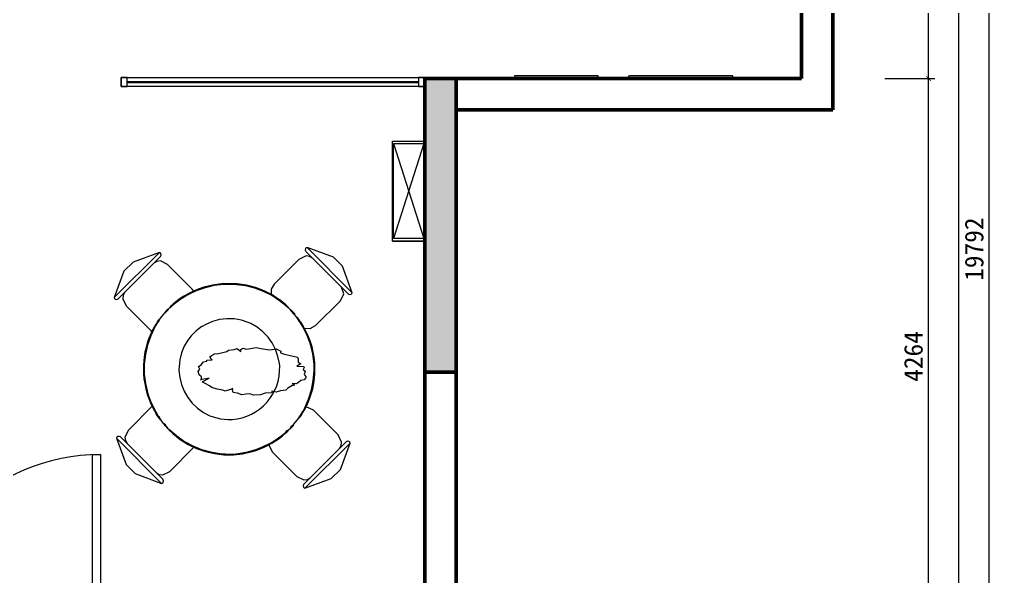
# Model space of a CAD drawing. Header units: millimetres. Extents: x 0 to 37800, y -37845 to -6163.
# Drawn here: x 21469 to 28956, y -27007 to -22735 of the extents above; entities that cross this region are included whole.
import ezdxf

# ---------------------------------------------------------------- set-up
doc = ezdxf.new("R2010")
doc.units = ezdxf.units.MM
doc.layers.get('0').update_dxf_attribs({"lineweight": 13})
for name, color, linetype, lineweight in [('BS-承重墙柱', 7, 'Continuous', 50), ('BS-非承重墙', 7, 'Continuous', 50), ('DS-活动家具', 4, 'Continuous', 13), ('DS-绿化陈设', 4, 'Continuous', 9), ('DS-门窗', 7, 'Continuous', 13)]:
    doc.layers.add(name, color=color, linetype=linetype, lineweight=lineweight)
doc.layers.add('SH-尺寸标注', color=32, linetype='Continuous')
doc.styles.get("Standard").update_dxf_attribs({"font": 'SimSun.ttf'})
doc.dimstyles.new('D_20_2.35', dxfattribs={"dimtxt": 142.857143, "dimasz": 35.714286, "dimexe": 47.619048, "dimexo": 0, "dimgap": 0, "dimtad": 1, "dimdec": 0, "dimzin": 1, "dimdsep": 46, "dimtxsty": 'Standard', "dimblk": 'ARCHTICK', "dimcen": 0.09, "dimdle": 47.619048, "dimclrd": 252, "dimclre": 252, "dimclrt": 134, "dimadec": 0, "dimazin": 0, "dimtfac": 1, "dimtdec": 4, "dimtix": 1, "dimtmove": 2, "dimatfit": 3, "dimfxl": 335.714273, "dimfxlon": 1, "dimtolj": 1, "dimtzin": 0, "dimlwd": 9, "dimlwe": 9, "dimarcsym": 0})

# ---------------------------------------------------------------- blocks, each defined once
blk = doc.blocks.new('LEGEND_78e7af383d2f557740fd4896790c6938_b40ae2e8a7f14df7972a8e25c41493357e8eeb8a-4a9d-4dd5-9151-a6085ca027bb')
at = {"layer": 'DS-活动家具', "color": 143, "linetype": 'Continuous', "ltscale": 2}
for p, q in [((197.3, 415.9), (280.6, 415.9)), ((45.7, 331.9), (432.1, 331.9)), ((49.9, 275.2), (49.9, 90.2)), ((427.9, 275.2), (427.9, 92.4))]:
    blk.add_line(p, q, dxfattribs=at)
at = {"layer": 'DS-活动家具', "color": 143, "linetype": 'Continuous', "ltscale": 2, "flags": 128}
for points in [[(197.3, 415.9), (32.5, 351.9)], [(445.3, 351.9), (280.6, 415.9)], [(32.5, 351.9), (29.8, 347.4), (30.2, 342.3)], [(30.2, 342.3), (36.4, 334.8), (45.7, 331.9)], [(445.3, 351.9), (32.5, 351.9)], [(106.6, 331.9), (84.9, 327.6), (66.5, 315.3), (49.9, 275.2)], [(427.9, 275.2), (411.3, 315.3), (392.9, 327.6), (371.2, 331.9)], [(432.1, 331.9), (441.4, 334.8), (447.6, 342.3)], [(447.6, 342.3), (448, 347.4), (445.3, 351.9)]]:
    blk.add_lwpolyline(points, dxfattribs=at)
blk = doc.blocks.new('LEGEND_78e7af383d2f557740fd4896790c6938_b40ae2e8a7f14df7972a8e25c414933564a4c11d-45c4-4c6e-a0fa-f2b5c41bbf82')
at = {"layer": 'DS-活动家具', "color": 143, "linetype": 'Continuous', "ltscale": 2}
for p, q in [((197.3, 415.9), (280.6, 415.9)), ((45.7, 331.9), (432.1, 331.9)), ((49.9, 275.2), (49.9, 86.2)), ((427.9, 275.2), (427.9, 86.2))]:
    blk.add_line(p, q, dxfattribs=at)
at = {"layer": 'DS-活动家具', "color": 143, "linetype": 'Continuous', "ltscale": 2, "flags": 128}
for points in [[(197.3, 415.9), (32.5, 351.9)], [(445.3, 351.9), (280.6, 415.9)], [(32.5, 351.9), (29.8, 347.4), (30.2, 342.3)], [(30.2, 342.3), (36.4, 334.8), (45.7, 331.9)], [(445.3, 351.9), (32.5, 351.9)], [(106.6, 331.9), (84.9, 327.6), (66.5, 315.3), (49.9, 275.2)], [(427.9, 275.2), (411.3, 315.3), (371.2, 331.9)], [(432.1, 331.9), (441.4, 334.8), (447.6, 342.3)], [(447.6, 342.3), (448, 347.4), (445.3, 351.9)], [(49.9, 86.2), (58.7, 55.9), (82.3, 35)], [(389.4, 32.5), (417.3, 53.2), (427.9, 86.2)]]:
    blk.add_lwpolyline(points, dxfattribs=at)
blk = doc.blocks.new('LEGEND_78e7af383d2f557740fd4896790c6938_b40ae2e8a7f14df7972a8e25c4149335e34a8822-41fa-4137-9bbf-afc827afe781')
at = {"layer": 'DS-活动家具', "color": 143, "linetype": 'Continuous', "ltscale": 2}
for p, q in [((197.3, 415.9), (280.6, 415.9)), ((45.7, 331.9), (432.1, 331.9)), ((49.9, 275.2), (49.9, 86.2)), ((427.9, 275.2), (427.9, 86.2))]:
    blk.add_line(p, q, dxfattribs=at)
at = {"layer": 'DS-活动家具', "color": 143, "linetype": 'Continuous', "ltscale": 2, "flags": 128}
for points in [[(197.3, 415.9), (32.5, 351.9)], [(445.3, 351.9), (280.6, 415.9)], [(32.5, 351.9), (29.8, 347.4), (30.2, 342.3)], [(30.2, 342.3), (36.4, 334.8), (45.7, 331.9)], [(445.3, 351.9), (32.5, 351.9)], [(106.6, 331.9), (84.9, 327.6), (66.5, 315.3), (49.9, 275.2)], [(427.9, 275.2), (411.3, 315.3), (392.9, 327.6), (371.2, 331.9)], [(432.1, 331.9), (441.4, 334.8), (447.6, 342.3)], [(447.6, 342.3), (448, 347.4), (445.3, 351.9)], [(49.9, 86.2), (68.3, 44.5)], [(412.5, 47.4), (427.9, 86.2)]]:
    blk.add_lwpolyline(points, dxfattribs=at)
blk = doc.blocks.new('LEGEND_78e7af383d2f557740fd4896790c6938_b40ae2e8a7f14df7972a8e25c4149335f934545a-454c-4ba2-9b73-e694663f2747')
at = {"layer": 'DS-活动家具', "color": 143, "linetype": 'Continuous', "ltscale": 2}
for p, q in [((197.3, 415.9), (280.6, 415.9)), ((45.7, 331.9), (432.1, 331.9)), ((49.9, 275.2), (49.9, 86.2)), ((427.9, 275.2), (427.9, 86.2))]:
    blk.add_line(p, q, dxfattribs=at)
at = {"layer": 'DS-活动家具', "color": 143, "linetype": 'Continuous', "ltscale": 2, "flags": 128}
for points in [[(197.3, 415.9), (32.5, 351.9)], [(445.3, 351.9), (280.6, 415.9)], [(32.5, 351.9), (29.8, 347.4), (30.2, 342.3)], [(30.2, 342.3), (36.4, 334.8), (45.7, 331.9)], [(445.3, 351.9), (32.5, 351.9)], [(106.6, 331.9), (84.9, 327.6), (66.5, 315.3), (49.9, 275.2)], [(427.9, 275.2), (411.3, 315.3), (392.9, 327.6), (371.2, 331.9)], [(432.1, 331.9), (441.4, 334.8), (447.6, 342.3)], [(447.6, 342.3), (448, 347.4), (445.3, 351.9)], [(49.9, 86.2), (50.6, 77.8)], [(426.2, 72.4), (427.9, 86.2)]]:
    blk.add_lwpolyline(points, dxfattribs=at)
blk = doc.blocks.new('LEGEND_2c19c41830288b0abc7b9acd3414f3f0_a180993383a741ca974e3ab745c97a0f')
at = {"layer": 'DS-活动家具', "color": 143, "linetype": 'Continuous', "ltscale": 2, "flags": 128}
for points in [[(1135.7, 1142.4), (1131.6, 1143.7), (1108.2, 1164), (1064.3, 1199.6), (1063.2, 1200.4), (1003.6, 1239.5), (940.1, 1271.6), (873.3, 1296.5), (804.2, 1313.7), (733.6, 1323), (710.9, 1324.3), (709.2, 1325.2), (636.4, 1325.2), (634.6, 1324.3), (563, 1316), (492.7, 1299.8), (424.7, 1276), (359.7, 1244.8), (298.6, 1206.5), (243.6, 1163.1), (242, 1162.7), (240.3, 1161.1), (225, 1146.4), (220, 1145.8)], [(1179.7, 1093.4), (1179.7, 1100.1), (1167.8, 1112), (1166.1, 1112), (1166.1, 1115.4), (1150.9, 1130.6), (1147.5, 1130.6), (1135.7, 1142.4), (1135.7, 1145.8), (1112, 1169.5), (1067.7, 1204.7), (1066.6, 1205.5), (1007.5, 1244.8), (944.5, 1277.2), (878.1, 1302.4), (809.4, 1319.9), (739.1, 1329.5), (712.6, 1331.1), (634.7, 1332), (553.3, 1320.8), (538.3, 1317.8), (484.2, 1304.3), (440.2, 1289.2), (392.8, 1269), (372.5, 1258.9), (325, 1232.1), (306.5, 1220), (301.3, 1216.9), (255.6, 1181.4), (250.5, 1178), (240.3, 1166.1)], [(176, 257.3), (159.1, 279.3), (154.3, 290.9), (147.2, 296.2), (142.5, 307.8), (135.4, 313.1), (117.5, 347.3), (111.7, 355.4), (82.6, 416.2), (59.7, 475.8), (50.2, 509.3), (38.2, 566.9), (28.8, 638.1), (29.4, 713.5), (38, 788.5), (54.5, 862.1), (78.7, 933.6), (101.5, 985), (113.4, 1005.3), (120.2, 1015.5), (123.6, 1022.3), (132, 1035.8), (142.1, 1050.5), (143.9, 1056.1), (144.2, 1057.6), (174.3, 1095), (175.7, 1096.9), (184.5, 1106.9), (186, 1107.2), (211, 1132.4), (211.6, 1137.4)], [(220, 1145.8), (211.6, 1137.4), (208.3, 1136.9), (187.9, 1117), (184.5, 1107), (184.5, 1106.9)], [(242, 1162.7), (240.3, 1166.1), (226.3, 1156), (220, 1145.8)], [(1249.1, 998.6), (1247.7, 1002.1), (1230.4, 1032.4), (1223.7, 1039.2), (1222, 1039.2), (1217.2, 1050.8), (1210.1, 1056.1), (1207.1, 1064.8), (1200, 1073), (1196.6, 1073), (1179.7, 1093.4), (1178, 1093.4), (1166.1, 1105.2), (1164.8, 1108.8), (1164.4, 1110.3), (1162.7, 1110.3), (1149.2, 1123.8), (1148, 1127.4), (1147.5, 1130.6)], [(132, 1035.8), (128.6, 1037.5), (138.1, 1053.7), (140.5, 1056.1)], [(140.5, 1056.1), (143.9, 1056.1)], [(1064.6, 700.7), (1062.1, 719.2), (1051.6, 774.1), (1033.3, 826.9), (1007.7, 876.5), (975.2, 921.9), (936.6, 962.3), (892.6, 996.8), (844.2, 1024.6), (824.1, 1033.6), (770.8, 1050.9), (715.7, 1060.4), (659.7, 1061.9), (604.1, 1055.5), (550, 1041.2), (498.5, 1019.4), (470.5, 1003.7), (467.3, 1001.6), (423.4, 968.9), (384.8, 930.1), (360.5, 898.7), (332.6, 851.4), (311.8, 800.5), (298.6, 747.2), (295.2, 722.6), (292.5, 667.1), (297.8, 611.8), (310.9, 557.8), (331.6, 506.2), (359.5, 458.2), (394.1, 414.6), (434.5, 376.5), (479.9, 344.5), (529.5, 319.4), (553.6, 310.2), (609.6, 296), (667, 289.5), (699, 289.4)], [(1255.8, 374), (1257.2, 379.3), (1286.4, 447.1), (1308.1, 517.6), (1322.1, 590.1), (1328.2, 663.7), (1327.7, 714.3), (1326.2, 731.1), (1317.7, 793.7), (1306, 846.1), (1297.6, 874.9), (1274.8, 934.4), (1245.7, 996.9), (1244, 996.9), (1220.3, 1037.5), (1209.5, 1051.7), (1208.4, 1054.4), (1198.6, 1067), (1196.6, 1073)], [(159.1, 279.3), (155.7, 279.3), (150.2, 285.8), (147.6, 289.7), (145.6, 294.5), (134.8, 308.7), (133.7, 311.4), (114.8, 339.3), (108.3, 353.7), (104.9, 355.4), (75, 418.2), (73.1, 423.3), (53.7, 473.7), (42.9, 511.3), (29.5, 578.9), (26.4, 600.7), (22, 638.1), (22, 710.8), (24.5, 737.9), (24.6, 739.7), (27.8, 768.3), (34.5, 808.9), (47.9, 863), (54.8, 886.7), (69.9, 929), (70.7, 931), (94.8, 985), (98.2, 986.7)], [(101.5, 985), (98.2, 986.7), (105.4, 1002.2), (110, 1007)], [(113.4, 1005.3), (110, 1007), (115.8, 1019.9), (120.2, 1024)], [(123.6, 1022.3), (120.2, 1024), (124.7, 1034.4), (128.6, 1037.5)], [(1245.7, 996.9), (1249.1, 998.6)], [(108.3, 353.7), (111.7, 355.4)], [(1171.2, 250.5), (1211.8, 301.3), (1217.5, 315.8), (1225.4, 323.3)], [(1228.8, 321.6), (1225.4, 323.3), (1229.9, 333.7), (1233.8, 336.8)], [(1237.2, 335.1), (1233.8, 336.8), (1240.6, 350.5), (1244, 353.7)], [(1247.4, 352), (1244, 353.7), (1251.2, 369.2), (1255.8, 374)], [(1259.2, 372.4), (1255.8, 374)], [(208.2, 221.7), (208.2, 226.8), (192.9, 242), (191.3, 242), (191.3, 245.4), (179.4, 257.3), (176, 257.3), (180.9, 245.9), (189.6, 240.3)], [(189.6, 240.3), (190.9, 236.8), (204.8, 221.7), (208.2, 221.7), (214.9, 214.9), (223, 211.1), (277, 163.7), (335.9, 122.5), (399, 88.1), (465.6, 60.9), (534.8, 41.3), (605.7, 29.5), (648.2, 26.3), (709.2, 25.4), (727.7, 27.8), (746.3, 29.5), (805.5, 39.5), (829.2, 44.7), (881.6, 59.7), (932.4, 79.9), (996.9, 111.7), (1028.9, 130.7), (1079.8, 167.6), (1108.8, 190.9), (1110.3, 191.3)], [(1132.3, 209.9), (1144.1, 221.7), (1155.8, 239.3), (1171.2, 250.5)], [(1144.1, 221.7), (1147.3, 222.2), (1169.5, 243.7), (1171.2, 250.5)], [(214.9, 214.9), (214.9, 211.6), (245.1, 182.4), (301.3, 137.7), (362.1, 99.5), (426.9, 68.3), (494.6, 44.5), (564.6, 28.3), (636, 20.1), (646.5, 19.5), (710.8, 18.6), (780.1, 27.8), (790.3, 29.5), (842.7, 41.1), (883.3, 53)], [(1112, 187.9), (1110.3, 191.3), (1122.4, 204.7), (1132.3, 209.9)]]:
    blk.add_lwpolyline(points, dxfattribs=at)
at = {"layer": 'DS-活动家具', "color": 143, "linetype": 'Continuous', "ltscale": 2}
for centre, radius, start, end in [((690.5, 676.3), 644.8, 331.87455, 29.98353), ((670.1, 683.3), 394.9, 274.20167, 2.53125), ((1187.7, 338.6), 44.5, 302.89662, 337.49224), ((1201.4, 348.1), 38.1, 315.89593, 340.0933), ((1203.2, 367), 46.6, 316.82176, 341.25073), ((1186.6, 401.1), 78.1, 321.08914, 338.39798), ((673.8, 669.4), 651.1, 288.7736, 312.30195), ((1083, 235), 55.4, 301.59973, 332.98149)]:
    blk.add_arc(centre, radius, start, end, dxfattribs=at)
blk = doc.blocks.new('LEGEND_092c4bb61c18262838e71877437ef2b4_971511590b8f4529a530b93ffad9a1f3')
at = {"layer": 'DS-活动家具', "color": 143, "linetype": 'Continuous', "ltscale": 2}
for p, q in [((29.2, 516), (624.2, 516)), ((29.2, 21), (29.2, 516)), ((44.2, 501), (609.2, 501)), ((44.2, 36), (44.2, 501)), ((44.2, 501), (609.2, 36)), ((44.2, 36), (609.2, 501)), ((609.2, 501), (609.2, 36)), ((624.2, 516), (624.2, 21)), ((624.2, 21), (624.2, 516)), ((624.2, 21), (29.2, 21)), ((609.2, 36), (44.2, 36))]:
    blk.add_line(p, q, dxfattribs=at)
blk = doc.blocks.new('LEGEND_26b701f23fee757710e38bf1690bd0cc_33aaadcd900c42d8a791a0cc0ee6026b')
at = {"layer": 'DS-绿化陈设', "color": 143, "linetype": 'Continuous', "ltscale": 2}
for p, q in [((285.1, 723.4), (296.6, 747.6)), ((296.6, 747.6), (339.2, 756.7)), ((339.2, 756.7), (362.8, 777.5)), ((362.8, 777.5), (377.3, 748.3)), ((377.3, 748.3), (389.8, 723.8)), ((389.8, 723.8), (390.6, 759.3)), ((390.6, 759.3), (404.3, 780.6)), ((404.3, 780.6), (431.4, 766.7)), ((431.4, 766.7), (503.6, 790.7)), ((503.6, 790.7), (540.9, 778.2)), ((540.9, 778.2), (600.2, 755.2)), ((600.2, 755.2), (624.5, 756.8)), ((624.5, 756.8), (654.1, 771.7)), ((654.1, 771.7), (688.9, 730.4)), ((688.9, 730.4), (686.5, 701.5)), ((168.6, 650.6), (190.3, 676.1)), ((190.3, 676.1), (192.5, 688.2)), ((192.5, 688.2), (212.6, 682.5)), ((212.6, 682.5), (285.1, 723.4)), ((686.5, 701.5), (716.5, 680.5)), ((716.5, 680.5), (812.9, 628.1)), ((158.3, 632.4), (168.6, 650.6)), ((166.8, 594.2), (158.3, 632.4)), ((174.3, 579.9), (166.8, 594.2)), ((812.9, 628.1), (817.4, 591)), ((817.4, 591), (816.7, 540.6)), ((92.5, 496.9), (111.5, 546.4)), ((111.5, 546.4), (134.9, 558.8)), ((134.9, 558.8), (136.1, 573.2)), ((136.1, 573.2), (174.3, 579.9)), ((816.7, 540.6), (836.5, 509.8)), ((72.9, 466.6), (92.5, 496.9)), ((83.4, 423.6), (72.9, 466.6)), ((836.5, 509.8), (807.3, 474.6)), ((807.3, 474.6), (859.6, 465.5)), ((860.9, 450.2), (854.3, 414.1)), ((859.6, 465.5), (860.9, 450.2)), ((71.6, 382.6), (83.4, 423.6)), ((77.8, 323.9), (71.6, 382.6)), ((854.3, 414.1), (870, 384.4)), ((870, 384.4), (861.1, 327.9)), ((95.5, 289.4), (77.8, 323.9)), ((861.1, 327.9), (876.6, 281.4)), ((152, 267.5), (88.7, 236.5)), ((88.7, 236.5), (97, 251.1)), ((97, 251.1), (95.5, 289.4)), ((101.4, 205.6), (152, 267.5)), ((837.4, 229.1), (819.7, 194)), ((861.8, 239.1), (837.4, 229.1)), ((876.6, 281.4), (861.8, 239.1)), ((155, 135.7), (101.4, 205.6)), ((792.5, 146.7), (770.2, 132)), ((804, 170.9), (773, 173.9)), ((773, 173.9), (792.5, 146.7)), ((819.7, 194), (804, 170.9)), ((171.7, 103.6), (155, 135.7)), ((213.9, 79.2), (171.7, 103.6)), ((256.2, 63.1), (213.9, 79.2)), ((329.4, 89), (313.2, 72.3)), ((328.2, 61.8), (329.4, 89)), ((739.3, 94.3), (724.6, 60.4)), ((770.2, 132), (739.3, 94.3)), ((272, 41.8), (256.2, 63.1)), ((313.2, 72.3), (272, 41.8)), ((331.4, 18.8), (328.2, 61.8)), ((363.6, 9.8), (331.4, 18.8)), ((397.6, -20.8), (363.6, 9.8)), ((571.1, 8.6), (535.3, -17.2)), ((619.7, 11.8), (571.1, 8.6)), ((620.3, 42.1), (619.7, 11.8)), ((652.3, 28), (620.3, 42.1)), ((686, 50.1), (652.3, 28)), ((724.6, 60.4), (686, 50.1)), ((428.1, -8.3), (397.6, -20.8)), ((455.5, -5.4), (428.1, -8.3)), ((484.6, -24.1), (455.5, -5.4)), ((535.3, -17.2), (484.6, -24.1))]:
    blk.add_line(p, q, dxfattribs=at)
blk = doc.blocks.new('LEGEND_bbaf3c680a7a12bc766bb3d2c0187ee5_bc6a21477546489bb4d8e04b4b6fd976')
at = {"layer": 'DS-绿化陈设', "color": 143, "linetype": 'Continuous', "ltscale": 2}
for p, q in [((294730.5, -69564), (295730.5, -69564)), ((294730.5, -69614), (294730.5, -69564)), ((294750.5, -69564), (294730.5, -69564)), ((294730.5, -69564), (294730.5, -69614)), ((294750.5, -69614), (294750.5, -69564)), ((295730.5, -69564), (295710.5, -69564)), ((295710.5, -69564), (295710.5, -69614)), ((295730.5, -69564), (295730.5, -69614)), ((295730.5, -69614), (295730.5, -69564)), ((294750.5, -69586.5), (295710.5, -69586.5)), ((294750.5, -69591.5), (295710.5, -69591.5)), ((295730.5, -69614), (294730.5, -69614)), ((294730.5, -69614), (294750.5, -69614)), ((295710.5, -69614), (295730.5, -69614))]:
    blk.add_line(p, q, dxfattribs=at)
blk = doc.blocks.new('LEGEND_43bdc91da399a9a378437350707c4ec4_8dccf016861248cab5c217d8c29bf453')
at = {"layer": 'DS-绿化陈设', "color": 143, "linetype": 'Continuous', "ltscale": 2, "flags": 128}
blk.add_lwpolyline([(657, 19), (658.1, 19.7), (662, 22), (662, 39), (661, 40), (21, 40), (21, 20), (24.000787, 19.49921), (657, 19)], dxfattribs=at)
blk = doc.blocks.new('LEGEND_b355bff5952fae02c0d0bc318268a638_307f692f752d4f20b4be25126c510828')
at = {"layer": 'DS-绿化陈设', "color": 143, "linetype": 'Continuous', "ltscale": 2, "flags": 128}
blk.add_lwpolyline([(815, 20), (818.911765, 21.352941), (821, 23), (821, 39), (820, 40), (21, 40), (21, 21), (25.000631, 20.499367), (815, 20)], dxfattribs=at)
blk = doc.blocks.new('DOOR_25f0cc6a953a29e9a150fbce71c52bfe_d4479f24831547cb8b905e0ead243676')
at = {"layer": 'DS-门窗', "color": 60, "linetype": 'Continuous', "ltscale": 2}
for p, q in [((5231.504, -7304.199), (5231.504, -5804.199)), ((5231.504, -5804.199), (5291.504, -5804.199)), ((5291.504, -5804.199), (5291.504, -7304.199)), ((3791.504, -7184.199), (3791.504, -7424.199)), ((5291.504, -7184.199), (5291.504, -7424.199)), ((5291.504, -7304.199), (5231.504, -7304.199))]:
    blk.add_line(p, q, dxfattribs=at)
blk.add_arc((5291.504, -7304.199), 1500, 90, 180, dxfattribs=at)
blk = doc.blocks.new('_ArchTick')
at = {"color": 0, "linetype": 'ByBlock', "const_width": 0.15}
blk.add_lwpolyline([(-0.5, -0.5), (0.5, 0.5)], dxfattribs=at)
blk = doc.blocks.new('*D189')
at = {"layer": 'Defpoints', "color": 0}
for p in [(28106.5, -23187.9), (28442.2, -23187.9), (28106.5, -27451.5)]:
    blk.add_point(p, dxfattribs=at)
at = {"layer": 'SH-尺寸标注', "color": 252, "linetype": 'Continuous', "lineweight": 9}
for p, q in [((28106.5, -23187.9), (28489.9, -23187.9)), ((28442.2, -27499.2), (28442.2, -23140.3)), ((28106.5, -27451.5), (28489.9, -27451.5))]:
    blk.add_line(p, q, dxfattribs=at)
at = {"layer": 'SH-尺寸标注', "color": 252, "lineweight": 9, "xscale": 35.71428581050463, "yscale": 35.71428581050463, "zscale": 35.71428581050463}
for p, rotation in [((28442.2, -23187.9), 90), ((28442.2, -27451.5), 270)]:
    blk.add_blockref('_ArchTick', p, dxfattribs=dict(at, rotation=rotation))
at = {"layer": 'SH-尺寸标注', "color": 134, "insert": (28327, -25319.7), "char_height": 142.86, "attachment_point": 5, "rotation": 90}
blk.add_mtext('\\A1;4264', dxfattribs=at)
blk = doc.blocks.new('*D188')
at = {"layer": 'Defpoints', "color": 0}
for p in [(28106.5, -17582.5), (28442.2, -17582.5), (28106.5, -23187.9)]:
    blk.add_point(p, dxfattribs=at)
at = {"layer": 'SH-尺寸标注', "color": 252, "linetype": 'Continuous', "lineweight": 9}
for p, q in [((28106.5, -17582.5), (28489.9, -17582.5)), ((28442.2, -23235.5), (28442.2, -17534.9)), ((28106.5, -23187.9), (28489.9, -23187.9))]:
    blk.add_line(p, q, dxfattribs=at)
at = {"layer": 'SH-尺寸标注', "color": 252, "lineweight": 9, "xscale": 35.71428581050463, "yscale": 35.71428581050463, "zscale": 35.71428581050463}
for p, rotation in [((28442.2, -17582.5), 90), ((28442.2, -23187.9), 270)]:
    blk.add_blockref('_ArchTick', p, dxfattribs=dict(at, rotation=rotation))
at = {"layer": 'SH-尺寸标注', "color": 134, "insert": (28327, -20385.2), "char_height": 142.86, "attachment_point": 5, "rotation": 90}
blk.add_mtext('\\A1;5605', dxfattribs=at)
blk = doc.blocks.new('*D147')
at = {"layer": 'Defpoints', "color": 0}
for p in [(28339.5, -17172.5), (28675.2, -17172.5), (28339.5, -27451.5)]:
    blk.add_point(p, dxfattribs=at)
at = {"layer": 'SH-尺寸标注', "color": 252, "linetype": 'Continuous', "lineweight": 9}
for p, q in [((28675.2, -27499.2), (28675.2, -17124.9)), ((28339.5, -17172.5), (28722.9, -17172.5)), ((28339.5, -27451.5), (28722.9, -27451.5))]:
    blk.add_line(p, q, dxfattribs=at)
at = {"layer": 'SH-尺寸标注', "color": 252, "lineweight": 9, "xscale": 35.71428581050463, "yscale": 35.71428581050463, "zscale": 35.71428581050463}
for p, rotation in [((28675.2, -17172.5), 90), ((28675.2, -27451.5), 270)]:
    blk.add_blockref('_ArchTick', p, dxfattribs=dict(at, rotation=rotation))
at = {"layer": 'SH-尺寸标注', "color": 134, "insert": (28560, -22312), "char_height": 142.86, "attachment_point": 5, "rotation": 90}
blk.add_mtext('\\A1;10279', dxfattribs=at)
blk = doc.blocks.new('*D134')
at = {"layer": 'Defpoints', "color": 0}
for p in [(28572.5, -14600.2), (28908.2, -14600.2), (28572.5, -34392)]:
    blk.add_point(p, dxfattribs=at)
at = {"layer": 'SH-尺寸标注', "color": 252, "linetype": 'Continuous', "lineweight": 9}
for p, q in [((28908.2, -34439.6), (28908.2, -14552.6)), ((28572.5, -14600.2), (28955.9, -14600.2)), ((28572.5, -34392), (28955.9, -34392))]:
    blk.add_line(p, q, dxfattribs=at)
at = {"layer": 'SH-尺寸标注', "color": 252, "lineweight": 9, "xscale": 35.71428581050463, "yscale": 35.71428581050463, "zscale": 35.71428581050463}
for p, rotation in [((28908.2, -14600.2), 90), ((28908.2, -34392), 270)]:
    blk.add_blockref('_ArchTick', p, dxfattribs=dict(at, rotation=rotation))
at = {"layer": 'SH-尺寸标注', "color": 134, "insert": (28793, -24496.1), "char_height": 142.86, "attachment_point": 5, "rotation": 90}
blk.add_mtext('\\A1;19792', dxfattribs=at)

msp = doc.modelspace()

# ---------------------------------------------------------------- hatches: boundary and pattern name
at = {"layer": 'BS-承重墙柱'}
msp.add_hatch(color=8, dxfattribs=at).paths.add_polyline_path([(24818.4, -25439.7), (24818.4, -23187.9), (24578.4, -23187.9), (24578.4, -25439.7)], flags=0)

# ---------------------------------------------------------------- linework, layer by layer
at = {"layer": 'BS-承重墙柱', "color": 7, "linetype": 'Continuous', "ltscale": 2}
for p, q in [((24578.4, -23187.9), (24578.4, -25439.7)), ((24818.4, -23187.9), (24578.4, -23187.9)), ((24818.4, -23427.9), (24818.4, -23187.9)), ((24818.4, -25439.7), (24818.4, -23427.9)), ((24578.4, -25439.7), (24818.4, -25439.7))]:
    msp.add_line(p, q, dxfattribs=at)
at = {"layer": 'BS-非承重墙', "color": 7, "linetype": 'Continuous', "ltscale": 2}
for p, q in [((27468, -20180.2), (27468, -23187.9)), ((27708, -23187.9), (27708, -20180.2)), ((27468, -23187.9), (24818.4, -23187.9)), ((27708, -23427.9), (27708, -23187.9)), ((24818.4, -23427.9), (27708, -23427.9)), ((24578.4, -25439.7), (24578.4, -27451.5)), ((24818.4, -27451.5), (24818.4, -25439.7))]:
    msp.add_line(p, q, dxfattribs=at)

# ---------------------------------------------------------------- block references
at = {"layer": 'DS-活动家具', "color": 7}
for name, p, xscale, yscale, rotation in [('LEGEND_092c4bb61c18262838e71877437ef2b4_971511590b8f4529a530b93ffad9a1f3', (24319.5, -23630), 1.289435274779465, 0.5015979690899657, 269.9999958056566), ('LEGEND_78e7af383d2f557740fd4896790c6938_b40ae2e8a7f14df7972a8e25c4149335f934545a-454c-4ba2-9b73-e694663f2747', (22520.9, -25247.8), 1.187541012844868, 1.416429150167616, 45.00000209717177), ('LEGEND_78e7af383d2f557740fd4896790c6938_b40ae2e8a7f14df7972a8e25c414933564a4c11d-45c4-4c6e-a0fa-f2b5c41bbf82', (23295.1, -24808.6), 1.187541012844868, 1.416429150167616, 315.0000036324062), ('LEGEND_78e7af383d2f557740fd4896790c6938_b40ae2e8a7f14df7972a8e25c4149335e34a8822-41fa-4137-9bbf-afc827afe781', (23679.6, -25603.9), 1.187541012844868, 1.416429150167616, 225.0000108972187), ('LEGEND_78e7af383d2f557740fd4896790c6938_b40ae2e8a7f14df7972a8e25c41493357e8eeb8a-4a9d-4dd5-9151-a6085ca027bb', (22938.9, -25967.2), 1.187541012844868, 1.416429150167616, 135.0000005619373)]:
    msp.add_blockref(name, p, dxfattribs=dict(at, xscale=xscale, yscale=yscale, rotation=rotation))
at = {"layer": 'DS-活动家具', "color": 7, "xscale": 1.000596885188711, "yscale": 1.000664424002193}
msp.add_blockref('LEGEND_2c19c41830288b0abc7b9acd3414f3f0_a180993383a741ca974e3ab745c97a0f', (22399.6, -26093), dxfattribs=at)
at = {"layer": 'DS-绿化陈设', "color": 7}
for name, p, xscale, yscale in [('LEGEND_bbaf3c680a7a12bc766bb3d2c0187ee5_bc6a21477546489bb4d8e04b4b6fd976', (-664109.1, 74210.2), 2.328762844676766, 1.399999963788), ('LEGEND_26b701f23fee757710e38bf1690bd0cc_33aaadcd900c42d8a791a0cc0ee6026b', (22766.6, -25604.7), 1.027675901217018, 0.4467282617953529)]:
    msp.add_blockref(name, p, dxfattribs=dict(at, xscale=xscale, yscale=yscale))
at = {"layer": 'DS-绿化陈设', "color": 7, "xscale": 1.000333853354134, "yscale": 1.0326, "rotation": 179.9999911999531}
msp.add_blockref('LEGEND_43bdc91da399a9a378437350707c4ec4_8dccf016861248cab5c217d8c29bf453', (25927.8, -23146.6), dxfattribs=at)
at = {"layer": 'DS-绿化陈设', "color": 7, "yscale": 1.05001, "rotation": 179.9999911999531}
msp.add_blockref('LEGEND_b355bff5952fae02c0d0bc318268a638_307f692f752d4f20b4be25126c510828', (26962.9, -23145.9), dxfattribs=at)
at = {"layer": 'DS-门窗', "color": 7}
msp.add_blockref('DOOR_25f0cc6a953a29e9a150fbce71c52bfe_d4479f24831547cb8b905e0ead243676', (16798.5, -20267.4), dxfattribs=at)

# ---------------------------------------------------------------- dimensions: what is measured, and where the dimension line sits
at = {"layer": 'SH-尺寸标注', "color": 252, "linetype": 'Continuous'}
for base, p1, p2, picture, middle, dimtype in [((28908.2, -14600.2), (28572.5, -34392), (28572.5, -14600.2), '*D134', (28793, -24496.1), 160), ((28675.2, -17172.5), (28339.5, -27451.5), (28339.5, -17172.5), '*D147', (28560, -22312), 160), ((28442.2, -17582.5), (28106.5, -23187.9), (28106.5, -17582.5), '*D188', (28327, -20385.2), 161), ((28442.2, -23187.9), (28106.5, -27451.5), (28106.5, -23187.9), '*D189', (28327, -25319.7), 160)]:
    dim = msp.add_linear_dim(base=base, p1=p1, p2=p2, angle=90, dimstyle='D_20_2.35', override={"dimscale": 1, "dimclrt": 134}, dxfattribs=at)
    dim.commit()
    dim.dimension.update_dxf_attribs({"geometry": picture, "text_midpoint": middle, "dimtype": dimtype})

doc.saveas('drawing.dxf')
